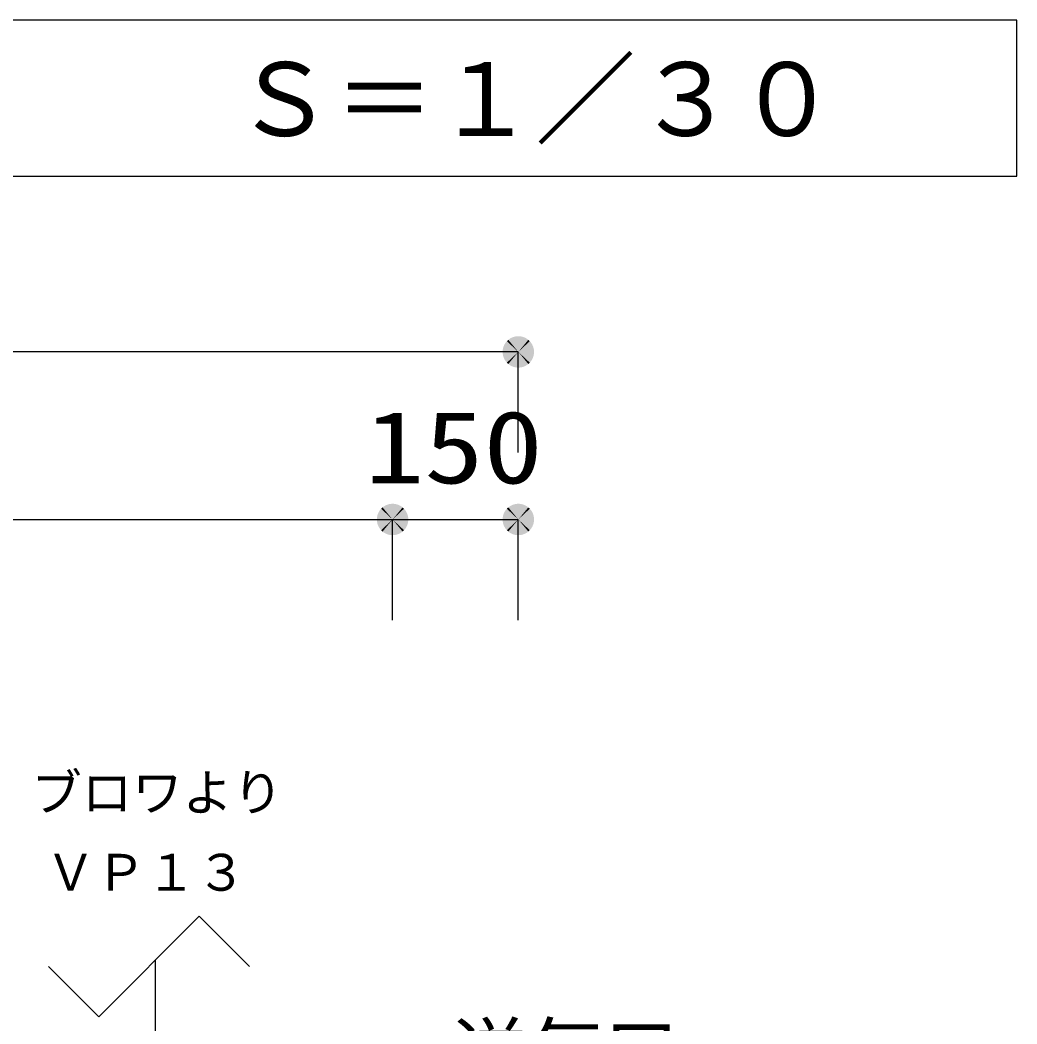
# Model space of a CAD drawing. Units: millimetres, scale not verified. Extents: x -23334 to 8910, y -6308 to 6308.
# Drawn here: x -4315 to -3126, y 1770 to 2968 of the extents above; entities that cross this region are included whole.
import ezdxf
from ezdxf.enums import TextEntityAlignment as Align

# ---------------------------------------------------------------- set-up
doc = ezdxf.new("R2010")
doc.units = ezdxf.units.MM
doc.header["$LTSCALE"] = 30
for name, color, linetype, lineweight in [('0-1_空気管', 3, 'Continuous', 25), ('0-D_07', 7, 'Continuous', 25), ('1-7_00クル-フ-6寸法', 132, 'Continuous', 25)]:
    doc.layers.add(name, color=color, linetype=linetype, lineweight=lineweight)
doc.styles.add('ＭＳ ゴシック', font='')
doc.styles.get('ＭＳ ゴシック').set_extended_font_data('MS Gothic')

msp = doc.modelspace()

# ---------------------------------------------------------------- linework, layer by layer
at = {"layer": '0-1_空気管'}
msp.add_lwpolyline([(-3125.5, 2781.54), (-3125.5, 2967.85), (-5154.83, 2967.85), (-5154.83, 2781.54)], close=True, dxfattribs=at)
at = {"layer": '0-D_07'}
for p, q in [((-4100.86, 1898.2), (-4220.86, 1778.2)), ((-4040.86, 1838.2), (-4100.86, 1898.2)), ((-4220.86, 1778.2), (-4280.86, 1838.2))]:
    msp.add_line(p, q, dxfattribs=at)
at = {"layer": '0-D_07', "color": 6}
msp.add_line((-4153.28, 1099.44), (-4153.28, 1845.78), dxfattribs=at)
at = {"layer": '1-7_00クル-フ-6寸法', "color": 4}
for p, q in [((-3720.28, 2571.8), (-6050.28, 2571.8)), ((-3720.28, 2451.8), (-3720.28, 2571.8)), ((-5900.28, 2371.8), (-3870.28, 2371.8)), ((-3870.28, 2251.8), (-3870.28, 2371.8)), ((-3870.28, 2251.8), (-3870.28, 2371.8)), ((-3870.28, 2371.8), (-3720.28, 2371.8)), ((-3720.28, 2251.8), (-3720.28, 2371.8))]:
    msp.add_line(p, q, dxfattribs=at)
at = {"layer": '1-7_00クル-フ-6寸法'}
for points in [[(-3720.28, 2571.8), (-3730.32, 2587.63), (-3728.26, 2588.76)], [(-3720.28, 2571.8), (-3728.26, 2588.76), (-3726.07, 2589.63)], [(-3720.28, 2571.8), (-3726.07, 2589.63), (-3723.79, 2590.22)], [(-3720.28, 2571.8), (-3723.79, 2590.22), (-3721.45, 2590.51)], [(-3720.28, 2571.8), (-3721.45, 2590.51), (-3719.1, 2590.51)], [(-3720.28, 2571.8), (-3719.1, 2590.51), (-3716.76, 2590.22)], [(-3720.28, 2571.8), (-3716.76, 2590.22), (-3714.48, 2589.63)], [(-3720.28, 2571.8), (-3714.48, 2589.63), (-3712.29, 2588.76)], [(-3720.28, 2571.8), (-3712.29, 2588.76), (-3710.23, 2587.63)], [(-3720.28, 2571.8), (-3738.88, 2574.15), (-3738.44, 2576.46)], [(-3720.28, 2571.8), (-3738.44, 2576.46), (-3737.71, 2578.7)], [(-3720.28, 2571.8), (-3737.71, 2578.7), (-3736.71, 2580.83)], [(-3720.28, 2571.8), (-3736.71, 2580.83), (-3735.44, 2582.82)], [(-3720.28, 2571.8), (-3735.44, 2582.82), (-3733.94, 2584.63)], [(-3720.28, 2571.8), (-3733.94, 2584.63), (-3732.23, 2586.24)], [(-3720.28, 2571.8), (-3732.23, 2586.24), (-3730.32, 2587.63)], [(-3720.28, 2571.8), (-3710.23, 2587.63), (-3708.32, 2586.24)], [(-3720.28, 2571.8), (-3708.32, 2586.24), (-3706.61, 2584.63)], [(-3720.28, 2571.8), (-3706.61, 2584.63), (-3705.11, 2582.82)], [(-3720.28, 2571.8), (-3705.11, 2582.82), (-3703.84, 2580.83)], [(-3720.28, 2571.8), (-3703.84, 2580.83), (-3702.84, 2578.7)], [(-3720.28, 2571.8), (-3702.84, 2578.7), (-3702.11, 2576.46)], [(-3720.28, 2571.8), (-3702.11, 2576.46), (-3701.67, 2574.15)], [(-3720.28, 2571.8), (-3739.03, 2571.8), (-3738.88, 2574.15)], [(-3720.28, 2571.8), (-3738.88, 2569.45), (-3739.03, 2571.8)], [(-3720.28, 2571.8), (-3738.44, 2567.13), (-3738.88, 2569.45)], [(-3720.28, 2571.8), (-3737.71, 2564.89), (-3738.44, 2567.13)], [(-3720.28, 2571.8), (-3736.71, 2562.76), (-3737.71, 2564.89)], [(-3720.28, 2571.8), (-3735.44, 2560.78), (-3736.71, 2562.76)], [(-3720.28, 2571.8), (-3733.94, 2558.96), (-3735.44, 2560.78)], [(-3720.28, 2571.8), (-3732.23, 2557.35), (-3733.94, 2558.96)], [(-3720.28, 2571.8), (-3730.32, 2555.97), (-3732.23, 2557.35)], [(-3720.28, 2571.8), (-3728.26, 2554.83), (-3730.32, 2555.97)], [(-3720.28, 2571.8), (-3726.07, 2553.96), (-3728.26, 2554.83)], [(-3720.28, 2571.8), (-3723.79, 2553.38), (-3726.07, 2553.96)], [(-3720.28, 2571.8), (-3721.45, 2553.08), (-3723.79, 2553.38)], [(-3720.28, 2571.8), (-3719.1, 2553.08), (-3721.45, 2553.08)], [(-3720.28, 2571.8), (-3701.67, 2574.15), (-3701.53, 2571.8)], [(-3720.28, 2571.8), (-3716.76, 2553.38), (-3719.1, 2553.08)], [(-3720.28, 2571.8), (-3714.48, 2553.96), (-3716.76, 2553.38)], [(-3720.28, 2571.8), (-3712.29, 2554.83), (-3714.48, 2553.96)], [(-3720.28, 2571.8), (-3710.23, 2555.97), (-3712.29, 2554.83)], [(-3720.28, 2571.8), (-3708.32, 2557.35), (-3710.23, 2555.97)], [(-3720.28, 2571.8), (-3706.61, 2558.96), (-3708.32, 2557.35)], [(-3720.28, 2571.8), (-3705.11, 2560.78), (-3706.61, 2558.96)], [(-3720.28, 2571.8), (-3703.84, 2562.76), (-3705.11, 2560.78)], [(-3720.28, 2571.8), (-3702.84, 2564.89), (-3703.84, 2562.76)], [(-3720.28, 2571.8), (-3702.11, 2567.13), (-3702.84, 2564.89)], [(-3720.28, 2571.8), (-3701.67, 2569.45), (-3702.11, 2567.13)], [(-3720.28, 2571.8), (-3701.53, 2571.8), (-3701.67, 2569.45)], [(-3870.28, 2371.8), (-3885.44, 2382.82), (-3883.94, 2384.63)], [(-3870.28, 2371.8), (-3885.44, 2382.82), (-3883.94, 2384.63)], [(-3870.28, 2371.8), (-3883.94, 2384.63), (-3882.23, 2386.24)], [(-3870.28, 2371.8), (-3883.94, 2384.63), (-3882.23, 2386.24)], [(-3870.28, 2371.8), (-3882.23, 2386.24), (-3880.32, 2387.63)], [(-3870.28, 2371.8), (-3882.23, 2386.24), (-3880.32, 2387.63)], [(-3870.28, 2371.8), (-3880.32, 2387.63), (-3878.26, 2388.76)], [(-3870.28, 2371.8), (-3880.32, 2387.63), (-3878.26, 2388.76)], [(-3870.28, 2371.8), (-3878.26, 2388.76), (-3876.07, 2389.63)], [(-3870.28, 2371.8), (-3878.26, 2388.76), (-3876.07, 2389.63)], [(-3870.28, 2371.8), (-3876.07, 2389.63), (-3873.79, 2390.22)], [(-3870.28, 2371.8), (-3876.07, 2389.63), (-3873.79, 2390.22)], [(-3870.28, 2371.8), (-3873.79, 2390.22), (-3871.45, 2390.51)], [(-3870.28, 2371.8), (-3873.79, 2390.22), (-3871.45, 2390.51)], [(-3870.28, 2371.8), (-3871.45, 2390.51), (-3869.1, 2390.51)], [(-3870.28, 2371.8), (-3871.45, 2390.51), (-3869.1, 2390.51)], [(-3870.28, 2371.8), (-3869.1, 2390.51), (-3866.76, 2390.22)], [(-3870.28, 2371.8), (-3869.1, 2390.51), (-3866.76, 2390.22)], [(-3870.28, 2371.8), (-3866.76, 2390.22), (-3864.48, 2389.63)], [(-3870.28, 2371.8), (-3866.76, 2390.22), (-3864.48, 2389.63)], [(-3870.28, 2371.8), (-3864.48, 2389.63), (-3862.29, 2388.76)], [(-3870.28, 2371.8), (-3864.48, 2389.63), (-3862.29, 2388.76)], [(-3870.28, 2371.8), (-3862.29, 2388.76), (-3860.23, 2387.63)], [(-3870.28, 2371.8), (-3862.29, 2388.76), (-3860.23, 2387.63)], [(-3870.28, 2371.8), (-3860.23, 2387.63), (-3858.32, 2386.24)], [(-3870.28, 2371.8), (-3860.23, 2387.63), (-3858.32, 2386.24)], [(-3870.28, 2371.8), (-3858.32, 2386.24), (-3856.61, 2384.63)], [(-3870.28, 2371.8), (-3858.32, 2386.24), (-3856.61, 2384.63)], [(-3870.28, 2371.8), (-3856.61, 2384.63), (-3855.11, 2382.82)], [(-3870.28, 2371.8), (-3856.61, 2384.63), (-3855.11, 2382.82)], [(-3720.28, 2371.8), (-3735.44, 2382.82), (-3733.94, 2384.63)], [(-3720.28, 2371.8), (-3733.94, 2384.63), (-3732.23, 2386.24)], [(-3720.28, 2371.8), (-3732.23, 2386.24), (-3730.32, 2387.63)], [(-3720.28, 2371.8), (-3730.32, 2387.63), (-3728.26, 2388.76)], [(-3720.28, 2371.8), (-3728.26, 2388.76), (-3726.07, 2389.63)], [(-3720.28, 2371.8), (-3726.07, 2389.63), (-3723.79, 2390.22)], [(-3720.28, 2371.8), (-3723.79, 2390.22), (-3721.45, 2390.51)], [(-3720.28, 2371.8), (-3721.45, 2390.51), (-3719.1, 2390.51)], [(-3720.28, 2371.8), (-3719.1, 2390.51), (-3716.76, 2390.22)], [(-3720.28, 2371.8), (-3716.76, 2390.22), (-3714.48, 2389.63)], [(-3720.28, 2371.8), (-3714.48, 2389.63), (-3712.29, 2388.76)], [(-3720.28, 2371.8), (-3712.29, 2388.76), (-3710.23, 2387.63)], [(-3720.28, 2371.8), (-3710.23, 2387.63), (-3708.32, 2386.24)], [(-3720.28, 2371.8), (-3708.32, 2386.24), (-3706.61, 2384.63)], [(-3720.28, 2371.8), (-3706.61, 2384.63), (-3705.11, 2382.82)], [(-3870.28, 2371.8), (-3889.03, 2371.8), (-3888.88, 2374.15)], [(-3870.28, 2371.8), (-3889.03, 2371.8), (-3888.88, 2374.15)], [(-3870.28, 2371.8), (-3888.88, 2374.15), (-3888.44, 2376.46)], [(-3870.28, 2371.8), (-3888.88, 2374.15), (-3888.44, 2376.46)], [(-3870.28, 2371.8), (-3888.44, 2376.46), (-3887.71, 2378.7)], [(-3870.28, 2371.8), (-3888.44, 2376.46), (-3887.71, 2378.7)], [(-3870.28, 2371.8), (-3887.71, 2378.7), (-3886.71, 2380.83)], [(-3870.28, 2371.8), (-3887.71, 2378.7), (-3886.71, 2380.83)], [(-3870.28, 2371.8), (-3886.71, 2380.83), (-3885.44, 2382.82)], [(-3870.28, 2371.8), (-3886.71, 2380.83), (-3885.44, 2382.82)], [(-3870.28, 2371.8), (-3855.11, 2382.82), (-3853.84, 2380.83)], [(-3870.28, 2371.8), (-3855.11, 2382.82), (-3853.84, 2380.83)], [(-3870.28, 2371.8), (-3853.84, 2380.83), (-3852.84, 2378.7)], [(-3870.28, 2371.8), (-3853.84, 2380.83), (-3852.84, 2378.7)], [(-3870.28, 2371.8), (-3852.84, 2378.7), (-3852.11, 2376.46)], [(-3870.28, 2371.8), (-3852.84, 2378.7), (-3852.11, 2376.46)], [(-3870.28, 2371.8), (-3852.11, 2376.46), (-3851.67, 2374.15)], [(-3870.28, 2371.8), (-3852.11, 2376.46), (-3851.67, 2374.15)], [(-3870.28, 2371.8), (-3851.67, 2374.15), (-3851.53, 2371.8)], [(-3870.28, 2371.8), (-3851.67, 2374.15), (-3851.53, 2371.8)], [(-3720.28, 2371.8), (-3739.03, 2371.8), (-3738.88, 2374.15)], [(-3720.28, 2371.8), (-3738.88, 2374.15), (-3738.44, 2376.46)], [(-3720.28, 2371.8), (-3738.44, 2376.46), (-3737.71, 2378.7)], [(-3720.28, 2371.8), (-3737.71, 2378.7), (-3736.71, 2380.83)], [(-3720.28, 2371.8), (-3736.71, 2380.83), (-3735.44, 2382.82)], [(-3720.28, 2371.8), (-3705.11, 2382.82), (-3703.84, 2380.83)], [(-3720.28, 2371.8), (-3703.84, 2380.83), (-3702.84, 2378.7)], [(-3720.28, 2371.8), (-3702.84, 2378.7), (-3702.11, 2376.46)], [(-3720.28, 2371.8), (-3702.11, 2376.46), (-3701.67, 2374.15)], [(-3720.28, 2371.8), (-3701.67, 2374.15), (-3701.53, 2371.8)], [(-3870.28, 2371.8), (-3888.88, 2369.45), (-3889.03, 2371.8)], [(-3870.28, 2371.8), (-3888.88, 2369.45), (-3889.03, 2371.8)], [(-3870.28, 2371.8), (-3888.44, 2367.13), (-3888.88, 2369.45)], [(-3870.28, 2371.8), (-3888.44, 2367.13), (-3888.88, 2369.45)], [(-3870.28, 2371.8), (-3887.71, 2364.89), (-3888.44, 2367.13)], [(-3870.28, 2371.8), (-3887.71, 2364.89), (-3888.44, 2367.13)], [(-3870.28, 2371.8), (-3886.71, 2362.76), (-3887.71, 2364.89)], [(-3870.28, 2371.8), (-3886.71, 2362.76), (-3887.71, 2364.89)], [(-3870.28, 2371.8), (-3885.44, 2360.78), (-3886.71, 2362.76)], [(-3870.28, 2371.8), (-3885.44, 2360.78), (-3886.71, 2362.76)], [(-3870.28, 2371.8), (-3883.94, 2358.96), (-3885.44, 2360.78)], [(-3870.28, 2371.8), (-3883.94, 2358.96), (-3885.44, 2360.78)], [(-3870.28, 2371.8), (-3882.23, 2357.35), (-3883.94, 2358.96)], [(-3870.28, 2371.8), (-3882.23, 2357.35), (-3883.94, 2358.96)], [(-3870.28, 2371.8), (-3880.32, 2355.97), (-3882.23, 2357.35)], [(-3870.28, 2371.8), (-3880.32, 2355.97), (-3882.23, 2357.35)], [(-3870.28, 2371.8), (-3878.26, 2354.83), (-3880.32, 2355.97)], [(-3870.28, 2371.8), (-3878.26, 2354.83), (-3880.32, 2355.97)], [(-3870.28, 2371.8), (-3876.07, 2353.96), (-3878.26, 2354.83)], [(-3870.28, 2371.8), (-3876.07, 2353.96), (-3878.26, 2354.83)], [(-3870.28, 2371.8), (-3873.79, 2353.38), (-3876.07, 2353.96)], [(-3870.28, 2371.8), (-3873.79, 2353.38), (-3876.07, 2353.96)], [(-3870.28, 2371.8), (-3871.45, 2353.08), (-3873.79, 2353.38)], [(-3870.28, 2371.8), (-3871.45, 2353.08), (-3873.79, 2353.38)], [(-3870.28, 2371.8), (-3869.1, 2353.08), (-3871.45, 2353.08)], [(-3870.28, 2371.8), (-3869.1, 2353.08), (-3871.45, 2353.08)], [(-3870.28, 2371.8), (-3866.76, 2353.38), (-3869.1, 2353.08)], [(-3870.28, 2371.8), (-3864.48, 2353.96), (-3866.76, 2353.38)], [(-3870.28, 2371.8), (-3862.29, 2354.83), (-3864.48, 2353.96)], [(-3870.28, 2371.8), (-3860.23, 2355.97), (-3862.29, 2354.83)], [(-3870.28, 2371.8), (-3858.32, 2357.35), (-3860.23, 2355.97)], [(-3870.28, 2371.8), (-3856.61, 2358.96), (-3858.32, 2357.35)], [(-3870.28, 2371.8), (-3855.11, 2360.78), (-3856.61, 2358.96)], [(-3870.28, 2371.8), (-3853.84, 2362.76), (-3855.11, 2360.78)], [(-3870.28, 2371.8), (-3852.84, 2364.89), (-3853.84, 2362.76)], [(-3870.28, 2371.8), (-3852.11, 2367.13), (-3852.84, 2364.89)], [(-3870.28, 2371.8), (-3851.67, 2369.45), (-3852.11, 2367.13)], [(-3870.28, 2371.8), (-3851.53, 2371.8), (-3851.67, 2369.45)], [(-3870.28, 2371.8), (-3866.76, 2353.38), (-3869.1, 2353.08)], [(-3870.28, 2371.8), (-3864.48, 2353.96), (-3866.76, 2353.38)], [(-3870.28, 2371.8), (-3862.29, 2354.83), (-3864.48, 2353.96)], [(-3870.28, 2371.8), (-3860.23, 2355.97), (-3862.29, 2354.83)], [(-3870.28, 2371.8), (-3858.32, 2357.35), (-3860.23, 2355.97)], [(-3870.28, 2371.8), (-3856.61, 2358.96), (-3858.32, 2357.35)], [(-3870.28, 2371.8), (-3855.11, 2360.78), (-3856.61, 2358.96)], [(-3870.28, 2371.8), (-3853.84, 2362.76), (-3855.11, 2360.78)], [(-3870.28, 2371.8), (-3852.84, 2364.89), (-3853.84, 2362.76)], [(-3870.28, 2371.8), (-3852.11, 2367.13), (-3852.84, 2364.89)], [(-3870.28, 2371.8), (-3851.67, 2369.45), (-3852.11, 2367.13)], [(-3870.28, 2371.8), (-3851.53, 2371.8), (-3851.67, 2369.45)], [(-3720.28, 2371.8), (-3738.88, 2369.45), (-3739.03, 2371.8)], [(-3720.28, 2371.8), (-3738.44, 2367.13), (-3738.88, 2369.45)], [(-3720.28, 2371.8), (-3737.71, 2364.89), (-3738.44, 2367.13)], [(-3720.28, 2371.8), (-3736.71, 2362.76), (-3737.71, 2364.89)], [(-3720.28, 2371.8), (-3735.44, 2360.78), (-3736.71, 2362.76)], [(-3720.28, 2371.8), (-3733.94, 2358.96), (-3735.44, 2360.78)], [(-3720.28, 2371.8), (-3732.23, 2357.35), (-3733.94, 2358.96)], [(-3720.28, 2371.8), (-3730.32, 2355.97), (-3732.23, 2357.35)], [(-3720.28, 2371.8), (-3728.26, 2354.83), (-3730.32, 2355.97)], [(-3720.28, 2371.8), (-3726.07, 2353.96), (-3728.26, 2354.83)], [(-3720.28, 2371.8), (-3723.79, 2353.38), (-3726.07, 2353.96)], [(-3720.28, 2371.8), (-3721.45, 2353.08), (-3723.79, 2353.38)], [(-3720.28, 2371.8), (-3719.1, 2353.08), (-3721.45, 2353.08)], [(-3720.28, 2371.8), (-3716.76, 2353.38), (-3719.1, 2353.08)], [(-3720.28, 2371.8), (-3714.48, 2353.96), (-3716.76, 2353.38)], [(-3720.28, 2371.8), (-3712.29, 2354.83), (-3714.48, 2353.96)], [(-3720.28, 2371.8), (-3710.23, 2355.97), (-3712.29, 2354.83)], [(-3720.28, 2371.8), (-3708.32, 2357.35), (-3710.23, 2355.97)], [(-3720.28, 2371.8), (-3706.61, 2358.96), (-3708.32, 2357.35)], [(-3720.28, 2371.8), (-3705.11, 2360.78), (-3706.61, 2358.96)], [(-3720.28, 2371.8), (-3703.84, 2362.76), (-3705.11, 2360.78)], [(-3720.28, 2371.8), (-3702.84, 2364.89), (-3703.84, 2362.76)], [(-3720.28, 2371.8), (-3702.11, 2367.13), (-3702.84, 2364.89)], [(-3720.28, 2371.8), (-3701.67, 2369.45), (-3702.11, 2367.13)], [(-3720.28, 2371.8), (-3701.53, 2371.8), (-3701.67, 2369.45)]]:
    msp.add_solid(points, dxfattribs=at)

# ---------------------------------------------------------------- texts
at = {"layer": '0-1_空気管', "color": 4, "style": 'ＭＳ ゴシック'}
for s, height, p in [('Ｓ＝１／３０', 87.98, (-4060.03, 2803.24)), ('ブロワより', 43.99, (-4300.92, 2010.79)), ('ＶＰ１３', 43.99, (-4284.54, 1915.49)), ('送気口', 65.98, (-3798.38, 1683.31))]:
    msp.add_text(s, height=height, dxfattribs=at).set_placement(p, align=Align.BOTTOM_LEFT)
at = {"layer": '1-7_00クル-フ-6寸法', "color": 3, "style": 'ＭＳ ゴシック', "width": 1.2}
msp.add_text('150', height=86.66, dxfattribs=at).set_placement((-3903.28, 2388.89), align=Align.BOTTOM_LEFT)

doc.saveas('drawing.dxf')
